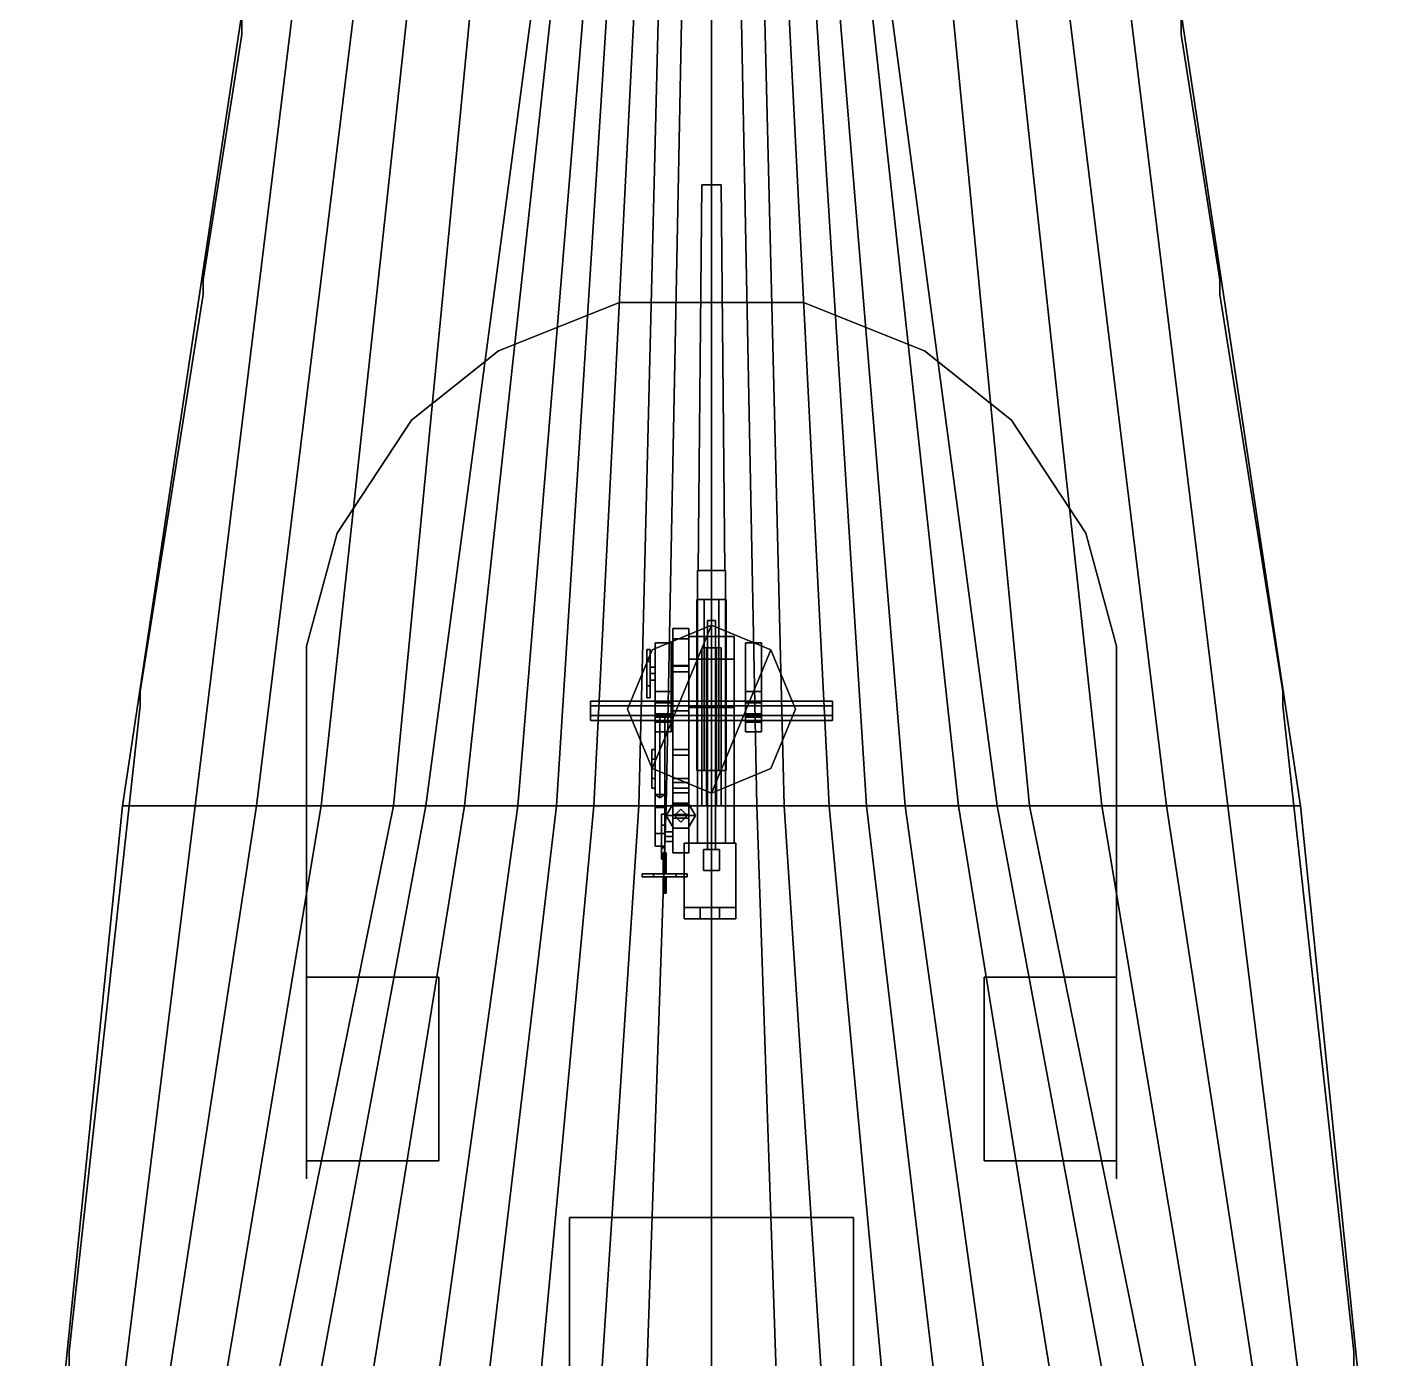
# Model space of a CAD drawing. Header units: millimetres. Extents: x -6 to 6, y -47 to 81.
# Drawn here: x -4.24 to 4.24, y 30.73 to 38.98 of the extents above; entities that cross this region are included whole.
import ezdxf

# ---------------------------------------------------------------- set-up
doc = ezdxf.new("R2010")
doc.units = ezdxf.units.MM
for name, color, linetype in [('gun', 1, 'Continuous'), ('rainings', 4, 'Continuous'), ('sleeve', 5, 'Continuous'), ('superstructure', 6, 'Continuous'), ('turret', 2, 'Continuous')]:
    doc.layers.add(name, color=color, linetype=linetype)

msp = doc.modelspace()

# ---------------------------------------------------------------- linework, layer by layer
for points in [[(-2.79, 39.87, 5.2), (-2.5, 39.87, 4.67), (-3.2, 34.16, 3.73), (-3.65, 34.16, 4.61)], [(-2.5, 39.87, 4.67), (-2.12, 39.87, 3.8), (-2.82, 34.16, 2.83), (-3.2, 34.16, 3.73)], [(-2.12, 39.87, 3.8), (-1.8, 39.87, 2.77), (-2.42, 34.16, 1.69), (-2.82, 34.16, 2.83)], [(-1.8, 39.87, 2.77), (-1.42, 39.87, 1.18), (-1.97, 34.16, 0.01), (-2.42, 34.16, 1.69)], [(-1.42, 39.87, 1.18), (-1.01, 39.87, -1.13), (-1.77, 34.16, -0.78), (-1.97, 34.16, 0.01)], [(-1.01, 39.87, -1.13), (-0.91, 39.87, -1.46), (-1.53, 34.16, -1.46), (-1.77, 34.16, -0.78)], [(-0.91, 39.87, -1.46), (-0.73, 39.87, -2.05), (-1.2, 34.16, -2.05), (-1.53, 34.16, -1.46)], [(-0.73, 39.87, -2.05), (-0.6, 39.87, -2.4), (-0.96, 34.16, -2.4), (-1.2, 34.16, -2.05)], [(-0.6, 39.87, -2.4), (-0.44, 39.87, -2.71), (-0.73, 34.16, -2.71), (-0.96, 34.16, -2.4)], [(-0.44, 39.87, -2.71), (-0.31, 39.87, -2.97), (-0.45, 34.16, -2.97), (-0.73, 34.16, -2.71)], [(-0.31, 39.87, -2.97), (-0.17, 39.87, -3.12), (-0.28, 34.16, -3.12), (-0.45, 34.16, -2.97)], [(0, 34.16, -3.2), (-0.28, 34.16, -3.12), (-0.17, 39.87, -3.12), (0, 39.87, -3.2)], [(0, 39.87, -3.2), (0.17, 39.87, -3.12), (0.28, 34.16, -3.12), (0, 34.16, -3.2)], [(0.45, 34.16, -2.97), (0.28, 34.16, -3.12), (0.17, 39.87, -3.12), (0.31, 39.87, -2.97)], [(0.73, 34.16, -2.71), (0.45, 34.16, -2.97), (0.31, 39.87, -2.97), (0.44, 39.87, -2.71)], [(0.96, 34.16, -2.4), (0.73, 34.16, -2.71), (0.44, 39.87, -2.71), (0.6, 39.87, -2.4)], [(1.2, 34.16, -2.05), (0.96, 34.16, -2.4), (0.6, 39.87, -2.4), (0.73, 39.87, -2.05)], [(1.53, 34.16, -1.46), (1.2, 34.16, -2.05), (0.73, 39.87, -2.05), (0.91, 39.87, -1.46)], [(1.77, 34.16, -0.78), (1.53, 34.16, -1.46), (0.91, 39.87, -1.46), (1.01, 39.87, -1.13)], [(1.97, 34.16, 0.01), (1.77, 34.16, -0.78), (1.01, 39.87, -1.13), (1.42, 39.87, 1.18)], [(2.42, 34.16, 1.69), (1.97, 34.16, 0.01), (1.42, 39.87, 1.18), (1.8, 39.87, 2.77)], [(2.82, 34.16, 2.83), (2.42, 34.16, 1.69), (1.8, 39.87, 2.77), (2.12, 39.87, 3.8)], [(3.2, 34.16, 3.73), (2.82, 34.16, 2.83), (2.12, 39.87, 3.8), (2.5, 39.87, 4.67)], [(3.65, 34.16, 4.61), (3.2, 34.16, 3.73), (2.5, 39.87, 4.67), (2.79, 39.87, 5.2)], [(-3.65, 34.16, 4.61), (-3.2, 34.16, 3.73), (-3.92, 28.35, 2.68), (-4.24, 28.35, 4.14)], [(-3.2, 34.16, 3.73), (-2.82, 34.16, 2.83), (-3.71, 28.35, 1.93), (-3.92, 28.35, 2.68)], [(-2.82, 34.16, 2.83), (-2.42, 34.16, 1.69), (-3.39, 28.35, 0.74), (-3.71, 28.35, 1.93)], [(-2.42, 34.16, 1.69), (-1.97, 34.16, 0.01), (-3.15, 28.35, 0.01), (-3.39, 28.35, 0.74)], [(-1.97, 34.16, 0.01), (-1.77, 34.16, -0.78), (-2.85, 28.35, -0.78), (-3.15, 28.35, 0.01)], [(-1.77, 34.16, -0.78), (-1.53, 34.16, -1.46), (-2.47, 28.35, -1.46), (-2.85, 28.35, -0.78)], [(-1.53, 34.16, -1.46), (-1.2, 34.16, -2.05), (-2.01, 28.35, -2.05), (-2.47, 28.35, -1.46)], [(-1.2, 34.16, -2.05), (-0.96, 34.16, -2.4), (-1.65, 28.35, -2.4), (-2.01, 28.35, -2.05)], [(-0.96, 34.16, -2.4), (-0.73, 34.16, -2.71), (-1.27, 28.35, -2.71), (-1.65, 28.35, -2.4)], [(-0.73, 34.16, -2.71), (-0.45, 34.16, -2.97), (-0.83, 28.35, -2.97), (-1.27, 28.35, -2.71)], [(-0.45, 34.16, -2.97), (-0.28, 34.16, -3.12), (-0.48, 28.35, -3.12), (-0.83, 28.35, -2.97)], [(0, 28.35, -3.2), (-0.48, 28.35, -3.12), (-0.28, 34.16, -3.12), (0, 34.16, -3.2)], [(0, 34.16, -3.2), (0.28, 34.16, -3.12), (0.48, 28.35, -3.12), (0, 28.35, -3.2)], [(0.83, 28.35, -2.97), (0.48, 28.35, -3.12), (0.28, 34.16, -3.12), (0.45, 34.16, -2.97)], [(1.27, 28.35, -2.71), (0.83, 28.35, -2.97), (0.45, 34.16, -2.97), (0.73, 34.16, -2.71)], [(1.65, 28.35, -2.4), (1.27, 28.35, -2.71), (0.73, 34.16, -2.71), (0.96, 34.16, -2.4)], [(2.01, 28.35, -2.05), (1.65, 28.35, -2.4), (0.96, 34.16, -2.4), (1.2, 34.16, -2.05)], [(2.47, 28.35, -1.46), (2.01, 28.35, -2.05), (1.2, 34.16, -2.05), (1.53, 34.16, -1.46)], [(2.85, 28.35, -0.78), (2.47, 28.35, -1.46), (1.53, 34.16, -1.46), (1.77, 34.16, -0.78)], [(3.15, 28.35, 0.01), (2.85, 28.35, -0.78), (1.77, 34.16, -0.78), (1.97, 34.16, 0.01)], [(3.39, 28.35, 0.74), (3.15, 28.35, 0.01), (1.97, 34.16, 0.01), (2.42, 34.16, 1.69)], [(3.71, 28.35, 1.93), (3.39, 28.35, 0.74), (2.42, 34.16, 1.69), (2.82, 34.16, 2.83)], [(3.92, 28.35, 2.68), (3.71, 28.35, 1.93), (2.82, 34.16, 2.83), (3.2, 34.16, 3.73)], [(4.24, 28.35, 4.14), (3.92, 28.35, 2.68), (3.2, 34.16, 3.73), (3.65, 34.16, 4.61)]]:
    msp.add_3dface(points)
at = {"layer": 'gun'}
for points in [[(-0.0606, 38.01, 6.565), (-0.0606, 38.01, 6.495), (-0.0823, 35.62, 6.4825), (-0.0823, 35.62, 6.5775)], [(0, 38.01, 6.6), (-0.0606, 38.01, 6.565), (-0.0823, 35.62, 6.5775), (0, 35.62, 6.625)], [(-0.0606, 38.01, 6.495), (0, 38.01, 6.46), (0, 35.62, 6.435), (-0.0823, 35.62, 6.4825)], [(0.0606, 38.01, 6.495), (0, 38.01, 6.46), (-0.0606, 38.01, 6.495), (0.0606, 38.01, 6.565)], [(0.0606, 38.01, 6.565), (-0.0606, 38.01, 6.495), (-0.0606, 38.01, 6.565), (0, 38.01, 6.6)], [(0.0606, 38.01, 6.565), (0, 38.01, 6.6), (0, 35.62, 6.625), (0.0823, 35.62, 6.5775)], [(0, 38.01, 6.46), (0.0606, 38.01, 6.495), (0.0823, 35.62, 6.4825), (0, 35.62, 6.435)], [(0.0606, 38.01, 6.495), (0.0606, 38.01, 6.565), (0.0823, 35.62, 6.5775), (0.0823, 35.62, 6.4825)], [(-0.0866, 35.62, 6.48), (0, 35.62, 6.43), (0, 33.93, 6.43), (-0.0866, 33.93, 6.48)], [(-0.0866, 35.62, 6.58), (-0.0866, 35.62, 6.48), (-0.0866, 33.93, 6.48), (-0.0866, 33.93, 6.58)], [(0, 35.62, 6.63), (-0.0866, 35.62, 6.58), (-0.0866, 33.93, 6.58), (0, 33.93, 6.63)], [(0.0866, 35.62, 6.58), (-0.0866, 35.62, 6.48), (-0.0866, 35.62, 6.58), (0, 35.62, 6.63)], [(0.0866, 35.62, 6.48), (0, 35.62, 6.43), (-0.0866, 35.62, 6.48), (0.0866, 35.62, 6.58)], [(0.0866, 35.62, 6.58), (0, 35.62, 6.63), (0, 33.93, 6.63), (0.0866, 33.93, 6.58)], [(0, 35.62, 6.43), (0.0866, 35.62, 6.48), (0.0866, 33.93, 6.48), (0, 33.93, 6.43)], [(0.0866, 35.62, 6.48), (0.0866, 35.62, 6.58), (0.0866, 33.93, 6.58), (0.0866, 33.93, 6.48)], [(-0.025, 35.31, 6.3), (0, 35.31, 6.275), (0, 33.89, 6.275), (-0.025, 33.89, 6.3)], [(0, 35.31, 6.325), (-0.025, 35.31, 6.3), (-0.025, 33.89, 6.3), (0, 33.89, 6.325)], [(0, 35.31, 6.275), (0.025, 35.31, 6.3), (0.025, 33.89, 6.3), (0, 33.89, 6.275)], [(0.025, 35.31, 6.3), (0, 35.31, 6.325), (0, 33.89, 6.325), (0.025, 33.89, 6.3)], [(-0.17, 33.53, 6.69), (0.15, 33.53, 6.69), (0.15, 33.93, 6.69), (-0.17, 33.93, 6.69)], [(0.15, 33.93, 6.37), (0.15, 33.46, 6.37), (-0.17, 33.46, 6.37), (-0.17, 33.93, 6.37)], [(-0.17, 33.93, 6.37), (-0.17, 33.53, 6.37), (-0.17, 33.53, 6.69), (-0.17, 33.93, 6.69)], [(-0.17, 33.93, 6.69), (0.15, 33.93, 6.69), (0.15, 33.93, 6.37), (-0.17, 33.93, 6.37)], [(0.15, 33.93, 6.69), (0.15, 33.53, 6.69), (0.15, 33.53, 6.37), (0.15, 33.93, 6.37)], [(0.05, 33.89, 6.37), (0.05, 33.89, 6.24), (-0.05, 33.89, 6.24), (-0.05, 33.89, 6.37)], [(0.05, 33.89, 6.24), (0.05, 33.76, 6.24), (-0.05, 33.76, 6.24), (-0.05, 33.89, 6.24)], [(-0.05, 33.89, 6.24), (-0.05, 33.76, 6.24), (-0.05, 33.76, 6.37), (-0.05, 33.89, 6.37)], [(0.05, 33.76, 6.37), (0.05, 33.76, 6.24), (0.05, 33.89, 6.24), (0.05, 33.89, 6.37)], [(-0.05, 33.76, 6.37), (-0.05, 33.76, 6.24), (0.05, 33.76, 6.24), (0.05, 33.76, 6.37)], [(-0.17, 33.46, 6.66), (-0.07, 33.46, 6.66), (-0.07, 33.53, 6.69), (-0.17, 33.53, 6.69)], [(-0.17, 33.53, 6.37), (-0.17, 33.46, 6.37), (-0.17, 33.46, 6.66), (-0.17, 33.53, 6.69)], [(-0.07, 33.46, 6.41), (0.05, 33.46, 6.41), (0.05, 33.53, 6.41), (-0.07, 33.53, 6.41)], [(-0.07, 33.53, 6.41), (0.05, 33.53, 6.41), (0.05, 33.53, 6.69), (-0.07, 33.53, 6.69)], [(-0.07, 33.53, 6.69), (-0.07, 33.46, 6.66), (-0.07, 33.46, 6.41), (-0.07, 33.53, 6.41)], [(0.05, 33.46, 6.66), (0.15, 33.46, 6.66), (0.15, 33.53, 6.69), (0.05, 33.53, 6.69)], [(0.05, 33.53, 6.41), (0.05, 33.46, 6.41), (0.05, 33.46, 6.66), (0.05, 33.53, 6.69)], [(0.15, 33.53, 6.69), (0.15, 33.46, 6.66), (0.15, 33.46, 6.37), (0.15, 33.53, 6.37)], [(-0.17, 33.46, 6.37), (-0.07, 33.46, 6.37), (-0.07, 33.46, 6.66), (-0.17, 33.46, 6.66)], [(-0.07, 33.46, 6.37), (0.05, 33.46, 6.37), (0.05, 33.46, 6.41), (-0.07, 33.46, 6.41)], [(0.05, 33.46, 6.37), (0.15, 33.46, 6.37), (0.15, 33.46, 6.66), (0.05, 33.46, 6.66)]]:
    msp.add_3dface(points, dxfattribs=at)
at = {"layer": 'rainings'}
for points in [[(-2.91, 39.03, 6.26), (-2.91, 38.94, 6.26), (-2.91, 38.94, 5.1), (-2.91, 39.03, 5.11)], [(-2.91, 38.94, 6.26), (-2.91, 39.03, 6.26), (-2.91, 39.03, 5.11), (-2.91, 38.94, 5.1)], [(2.91, 38.94, 6.26), (2.91, 39.03, 6.26), (2.91, 39.03, 5.11), (2.91, 38.94, 5.1)], [(2.91, 39.03, 6.26), (2.91, 38.94, 6.26), (2.91, 38.94, 5.1), (2.91, 39.03, 5.11)], [(-3.15, 37.42, 5.63), (-3.15, 37.42, 5.57), (-2.91, 38.94, 5.75), (-2.91, 38.94, 5.81)], [(-3.15, 37.42, 5.57), (-3.15, 37.42, 5.63), (-2.91, 38.94, 5.81), (-2.91, 38.94, 5.75)], [(-3.15, 37.42, 6.05), (-3.15, 37.42, 5.99), (-2.91, 38.94, 6.17), (-2.91, 38.94, 6.23)], [(-3.15, 37.42, 5.99), (-3.15, 37.42, 6.05), (-2.91, 38.94, 6.23), (-2.91, 38.94, 6.17)], [(3.15, 37.42, 5.99), (3.15, 37.42, 6.05), (2.91, 38.94, 6.23), (2.91, 38.94, 6.17)], [(3.15, 37.42, 6.05), (3.15, 37.42, 5.99), (2.91, 38.94, 6.17), (2.91, 38.94, 6.23)], [(3.15, 37.42, 5.57), (3.15, 37.42, 5.63), (2.91, 38.94, 5.81), (2.91, 38.94, 5.75)], [(3.15, 37.42, 5.63), (3.15, 37.42, 5.57), (2.91, 38.94, 5.75), (2.91, 38.94, 5.81)], [(-3.15, 37.42, 6.09), (-3.15, 37.33, 6.09), (-3.15, 37.33, 4.93), (-3.15, 37.42, 4.94)], [(-3.15, 37.33, 6.09), (-3.15, 37.42, 6.09), (-3.15, 37.42, 4.94), (-3.15, 37.33, 4.93)], [(3.15, 37.33, 6.09), (3.15, 37.42, 6.09), (3.15, 37.42, 4.94), (3.15, 37.33, 4.93)], [(3.15, 37.42, 6.09), (3.15, 37.33, 6.09), (3.15, 37.33, 4.93), (3.15, 37.42, 4.94)], [(-3.54, 34.87, 5.28), (-3.54, 34.87, 5.34), (-3.15, 37.33, 5.63), (-3.15, 37.33, 5.57)], [(-3.54, 34.87, 5.34), (-3.54, 34.87, 5.28), (-3.15, 37.33, 5.57), (-3.15, 37.33, 5.63)], [(-3.54, 34.87, 5.7), (-3.54, 34.87, 5.76), (-3.15, 37.33, 6.05), (-3.15, 37.33, 5.99)], [(-3.54, 34.87, 5.76), (-3.54, 34.87, 5.7), (-3.15, 37.33, 5.99), (-3.15, 37.33, 6.05)], [(3.54, 34.87, 5.76), (3.54, 34.87, 5.7), (3.15, 37.33, 5.99), (3.15, 37.33, 6.05)], [(3.54, 34.87, 5.7), (3.54, 34.87, 5.76), (3.15, 37.33, 6.05), (3.15, 37.33, 5.99)], [(3.54, 34.87, 5.34), (3.54, 34.87, 5.28), (3.15, 37.33, 5.57), (3.15, 37.33, 5.63)], [(3.54, 34.87, 5.28), (3.54, 34.87, 5.34), (3.15, 37.33, 5.63), (3.15, 37.33, 5.57)], [(-3.54, 34.87, 5.8), (-3.54, 34.78, 5.8), (-3.54, 34.78, 4.67), (-3.54, 34.87, 4.68)], [(-3.54, 34.78, 5.8), (-3.54, 34.87, 5.8), (-3.54, 34.87, 4.68), (-3.54, 34.78, 4.67)], [(3.54, 34.78, 5.8), (3.54, 34.87, 5.8), (3.54, 34.87, 4.68), (3.54, 34.78, 4.67)], [(3.54, 34.87, 5.8), (3.54, 34.78, 5.8), (3.54, 34.78, 4.67), (3.54, 34.87, 4.68)], [(-3.98, 30.78, 5.05), (-3.98, 30.78, 4.99), (-3.54, 34.78, 5.28), (-3.54, 34.78, 5.34)], [(-3.98, 30.78, 4.99), (-3.98, 30.78, 5.05), (-3.54, 34.78, 5.34), (-3.54, 34.78, 5.28)], [(-3.98, 30.78, 5.47), (-3.98, 30.78, 5.41), (-3.54, 34.78, 5.7), (-3.54, 34.78, 5.76)], [(-3.98, 30.78, 5.41), (-3.98, 30.78, 5.47), (-3.54, 34.78, 5.76), (-3.54, 34.78, 5.7)], [(3.98, 30.78, 5.41), (3.98, 30.78, 5.47), (3.54, 34.78, 5.76), (3.54, 34.78, 5.7)], [(3.98, 30.78, 5.47), (3.98, 30.78, 5.41), (3.54, 34.78, 5.7), (3.54, 34.78, 5.76)], [(3.98, 30.78, 4.99), (3.98, 30.78, 5.05), (3.54, 34.78, 5.34), (3.54, 34.78, 5.28)], [(3.98, 30.78, 5.05), (3.98, 30.78, 4.99), (3.54, 34.78, 5.28), (3.54, 34.78, 5.34)], [(-3.98, 30.69, 5.47), (-3.98, 30.78, 5.47), (-3.98, 30.78, 4.33), (-3.98, 30.69, 4.32)], [(-3.98, 30.78, 5.47), (-3.98, 30.69, 5.47), (-3.98, 30.69, 4.32), (-3.98, 30.78, 4.33)], [(3.98, 30.78, 5.47), (3.98, 30.69, 5.47), (3.98, 30.69, 4.32), (3.98, 30.78, 4.33)], [(3.98, 30.69, 5.47), (3.98, 30.78, 5.47), (3.98, 30.78, 4.33), (3.98, 30.69, 4.32)]]:
    msp.add_3dface(points, dxfattribs=at)
at = {"layer": 'sleeve'}
for points in [[(-0.09, 35.44, 6.3), (-0.045, 35.44, 6.2221), (-0.045, 34.38, 6.2221), (-0.09, 34.38, 6.3)], [(-0.045, 35.44, 6.3779), (-0.09, 35.44, 6.3), (-0.09, 34.38, 6.3), (-0.045, 34.38, 6.3779)], [(0.045, 35.44, 6.2221), (-0.045, 35.44, 6.2221), (-0.09, 35.44, 6.3), (0.09, 35.44, 6.3)], [(0.09, 35.44, 6.3), (-0.09, 35.44, 6.3), (-0.045, 35.44, 6.3779), (0.045, 35.44, 6.3779)], [(-0.045, 35.44, 6.2221), (0.045, 35.44, 6.2221), (0.045, 34.38, 6.2221), (-0.045, 34.38, 6.2221)], [(0.045, 35.44, 6.3779), (-0.045, 35.44, 6.3779), (-0.045, 34.38, 6.3779), (0.045, 34.38, 6.3779)], [(0.045, 35.44, 6.2221), (0.09, 35.44, 6.3), (0.09, 34.38, 6.3), (0.045, 34.38, 6.2221)], [(0.09, 35.44, 6.3), (0.045, 35.44, 6.3779), (0.045, 34.38, 6.3779), (0.09, 34.38, 6.3)], [(-0.14, 35.21, 6.83), (-0.14, 35.07, 7.06), (0.14, 35.07, 7.06), (0.14, 35.21, 6.83)], [(-0.14, 35.21, 6.67), (-0.14, 35.07, 6.67), (-0.14, 35.07, 7.06), (-0.14, 35.21, 6.83)], [(0.14, 35.21, 6.34), (0.14, 33.93, 6.34), (-0.14, 33.93, 6.34), (-0.14, 35.21, 6.34)], [(-0.14, 35.21, 6.34), (-0.14, 33.93, 6.34), (-0.14, 33.93, 6.67), (-0.14, 35.21, 6.67)], [(0.14, 35.21, 6.83), (0.14, 35.21, 6.67), (-0.14, 35.21, 6.67), (-0.14, 35.21, 6.83)], [(0.14, 35.21, 6.67), (0.14, 35.21, 6.34), (-0.14, 35.21, 6.34), (-0.14, 35.21, 6.67)], [(0.14, 35.07, 7.06), (0.14, 35.07, 6.67), (0.14, 35.21, 6.67), (0.14, 35.21, 6.83)], [(0.14, 33.93, 6.67), (0.14, 33.93, 6.34), (0.14, 35.21, 6.34), (0.14, 35.21, 6.67)], [(-0.06, 35.14, 7.05), (-0.03, 35.14, 6.998), (-0.03, 34.16, 6.998), (-0.06, 34.16, 7.05)], [(-0.03, 35.14, 7.102), (-0.06, 35.14, 7.05), (-0.06, 34.16, 7.05), (-0.03, 34.16, 7.102)], [(0.03, 35.14, 6.998), (-0.03, 35.14, 6.998), (-0.06, 35.14, 7.05), (0.06, 35.14, 7.05)], [(0.06, 35.14, 7.05), (-0.06, 35.14, 7.05), (-0.03, 35.14, 7.102), (0.03, 35.14, 7.102)], [(0.03, 35.14, 7.102), (-0.03, 35.14, 7.102), (-0.03, 34.16, 7.102), (0.03, 34.16, 7.102)], [(-0.03, 35.14, 6.998), (0.03, 35.14, 6.998), (0.03, 34.16, 6.998), (-0.03, 34.16, 6.998)], [(0.03, 35.14, 6.998), (0.06, 35.14, 7.05), (0.06, 34.16, 7.05), (0.03, 34.16, 6.998)], [(0.06, 35.14, 7.05), (0.03, 35.14, 7.102), (0.03, 34.16, 7.102), (0.06, 34.16, 7.05)], [(-0.14, 35.03, 6.32), (-0.14, 34.81, 6.32), (-0.24, 34.81, 6.32), (-0.24, 35.03, 6.32)], [(-0.24, 35.03, 6.32), (-0.24, 34.81, 6.32), (-0.24, 34.81, 6.78), (-0.24, 35.03, 6.84)], [(-0.14, 35.03, 6.84), (-0.14, 35.03, 6.32), (-0.24, 35.03, 6.32), (-0.24, 35.03, 6.84)], [(-0.24, 35.03, 6.84), (-0.24, 34.33, 6.93), (-0.14, 34.33, 6.93), (-0.14, 35.03, 6.84)], [(-0.24, 34.81, 6.78), (-0.24, 34.33, 6.86), (-0.24, 34.33, 6.93), (-0.24, 35.03, 6.84)], [(-0.14, 35.07, 6.67), (-0.14, 34.77, 6.67), (-0.14, 34.77, 7.06), (-0.14, 35.07, 7.06)], [(-0.14, 35.07, 7.06), (-0.14, 34.77, 7.06), (0.14, 34.77, 7.06), (0.14, 35.07, 7.06)], [(-0.14, 34.81, 6.78), (-0.14, 34.81, 6.32), (-0.14, 35.03, 6.32), (-0.14, 35.03, 6.84)], [(-0.14, 34.33, 6.93), (-0.14, 34.33, 6.86), (-0.14, 34.81, 6.78), (-0.14, 35.03, 6.84)], [(0.14, 34.77, 7.06), (0.14, 34.77, 6.67), (0.14, 35.07, 6.67), (0.14, 35.07, 7.06)], [(-0.75, 34.69, 6.54), (-0.75, 34.81, 6.54), (-0.75, 34.78, 6.488), (-0.75, 34.72, 6.488)], [(-0.75, 34.72, 6.592), (-0.75, 34.78, 6.592), (-0.75, 34.81, 6.54), (-0.75, 34.69, 6.54)], [(0.75, 34.81, 6.54), (0.75, 34.78, 6.488), (-0.75, 34.78, 6.488), (-0.75, 34.81, 6.54)], [(0.75, 34.78, 6.592), (0.75, 34.81, 6.54), (-0.75, 34.81, 6.54), (-0.75, 34.78, 6.592)], [(0.75, 34.78, 6.488), (0.75, 34.72, 6.488), (-0.75, 34.72, 6.488), (-0.75, 34.78, 6.488)], [(0.75, 34.72, 6.592), (0.75, 34.78, 6.592), (-0.75, 34.78, 6.592), (-0.75, 34.72, 6.592)], [(-0.24, 34.81, 6.78), (-0.24, 34.81, 6.32), (-0.14, 34.81, 6.32), (-0.14, 34.81, 6.78)], [(-0.14, 34.81, 6.78), (-0.14, 34.33, 6.86), (-0.24, 34.33, 6.86), (-0.24, 34.81, 6.78)], [(-0.14, 34.77, 7.06), (-0.14, 34.77, 6.67), (0.14, 34.77, 6.67), (0.14, 34.77, 7.06)], [(-0.14, 34.77, 6.67), (-0.14, 33.93, 6.67), (0.14, 33.93, 6.67), (0.14, 34.77, 6.67)], [(0.75, 34.72, 6.488), (0.75, 34.78, 6.488), (0.75, 34.81, 6.54), (0.75, 34.69, 6.54)], [(0.75, 34.69, 6.54), (0.75, 34.81, 6.54), (0.75, 34.78, 6.592), (0.75, 34.72, 6.592)], [(0.75, 34.72, 6.488), (0.75, 34.69, 6.54), (-0.75, 34.69, 6.54), (-0.75, 34.72, 6.488)], [(0.75, 34.69, 6.54), (0.75, 34.72, 6.592), (-0.75, 34.72, 6.592), (-0.75, 34.69, 6.54)], [(-0.09, 34.38, 6.3), (0.09, 34.38, 6.3), (0.045, 34.38, 6.3779), (-0.045, 34.38, 6.3779)], [(-0.045, 34.38, 6.2221), (0.045, 34.38, 6.2221), (0.09, 34.38, 6.3), (-0.09, 34.38, 6.3)], [(-0.24, 34.33, 6.93), (-0.24, 34.16, 6.99), (-0.14, 34.16, 6.99), (-0.14, 34.33, 6.93)], [(-0.24, 34.33, 6.86), (-0.24, 34.16, 6.88), (-0.24, 34.16, 6.99), (-0.24, 34.33, 6.93)], [(-0.14, 34.33, 6.86), (-0.14, 34.16, 6.88), (-0.24, 34.16, 6.88), (-0.24, 34.33, 6.86)], [(-0.24, 34.27, 6.78), (-0.24, 33.87, 6.78), (-0.14, 33.87, 6.78), (-0.14, 34.27, 6.78)], [(-0.14, 34.27, 6.78), (-0.14, 34.27, 6.57), (-0.24, 34.27, 6.57), (-0.24, 34.27, 6.78)], [(-0.24, 34.27, 6.57), (-0.24, 33.87, 6.57), (-0.24, 33.87, 6.78), (-0.24, 34.27, 6.78)], [(-0.14, 34.27, 6.57), (-0.14, 33.87, 6.57), (-0.24, 33.87, 6.57), (-0.24, 34.27, 6.57)], [(-0.14, 34.16, 6.99), (-0.14, 34.16, 6.88), (-0.14, 34.33, 6.86), (-0.14, 34.33, 6.93)], [(-0.14, 33.87, 6.78), (-0.14, 33.87, 6.57), (-0.14, 34.27, 6.57), (-0.14, 34.27, 6.78)], [(-0.235, 34.1779, 6.87), (-0.28, 34.1, 6.87), (-0.28, 34.1, 7.03), (-0.235, 34.1779, 7.03)], [(-0.235, 34.1779, 6.87), (-0.145, 34.1779, 6.87), (-0.1, 34.1, 6.87), (-0.28, 34.1, 6.87)], [(-0.28, 34.1, 7.03), (-0.1, 34.1, 7.03), (-0.145, 34.1779, 7.03), (-0.235, 34.1779, 7.03)], [(-0.145, 34.1779, 6.87), (-0.235, 34.1779, 6.87), (-0.235, 34.1779, 7.03), (-0.145, 34.1779, 7.03)], [(-0.1, 34.1, 6.87), (-0.145, 34.1779, 6.87), (-0.145, 34.1779, 7.03), (-0.1, 34.1, 7.03)], [(-0.31, 33.83, 6.67), (-0.31, 34.11, 6.67), (-0.31, 34.04, 6.5488), (-0.31, 33.9, 6.5488)], [(-0.31, 33.9, 6.7912), (-0.31, 34.04, 6.7912), (-0.31, 34.11, 6.67), (-0.31, 33.83, 6.67)], [(-0.29, 34.11, 6.67), (-0.29, 34.04, 6.5488), (-0.31, 34.04, 6.5488), (-0.31, 34.11, 6.67)], [(-0.29, 34.04, 6.7912), (-0.29, 34.11, 6.67), (-0.31, 34.11, 6.67), (-0.31, 34.04, 6.7912)], [(-0.29, 33.9, 6.5488), (-0.29, 34.04, 6.5488), (-0.29, 34.11, 6.67), (-0.29, 33.83, 6.67)], [(-0.29, 33.83, 6.67), (-0.29, 34.11, 6.67), (-0.29, 34.04, 6.7912), (-0.29, 33.9, 6.7912)], [(-0.28, 34.1, 6.87), (-0.235, 34.0221, 6.87), (-0.235, 34.0221, 7.03), (-0.28, 34.1, 7.03)], [(-0.28, 34.1, 6.87), (-0.1, 34.1, 6.87), (-0.145, 34.0221, 6.87), (-0.235, 34.0221, 6.87)], [(-0.235, 34.0221, 7.03), (-0.145, 34.0221, 7.03), (-0.1, 34.1, 7.03), (-0.28, 34.1, 7.03)], [(-0.19, 34.14, 6.78), (-0.23, 34.1, 6.78), (-0.23, 34.1, 6.87), (-0.19, 34.14, 6.87)], [(-0.23, 34.1, 6.78), (-0.19, 34.06, 6.78), (-0.19, 34.06, 6.87), (-0.23, 34.1, 6.87)], [(-0.15, 34.1, 6.78), (-0.19, 34.14, 6.78), (-0.19, 34.14, 6.87), (-0.15, 34.1, 6.87)], [(-0.19, 34.06, 6.78), (-0.15, 34.1, 6.78), (-0.15, 34.1, 6.87), (-0.19, 34.06, 6.87)], [(-0.145, 34.0221, 6.87), (-0.1, 34.1, 6.87), (-0.1, 34.1, 7.03), (-0.145, 34.0221, 7.03)], [(0.06, 34.16, 7.05), (-0.06, 34.16, 7.05), (-0.03, 34.16, 6.998), (0.03, 34.16, 6.998)], [(0.03, 34.16, 7.102), (-0.03, 34.16, 7.102), (-0.06, 34.16, 7.05), (0.06, 34.16, 7.05)], [(-0.29, 34.04, 6.5488), (-0.29, 33.9, 6.5488), (-0.31, 33.9, 6.5488), (-0.31, 34.04, 6.5488)], [(-0.29, 33.9, 6.7912), (-0.29, 34.04, 6.7912), (-0.31, 34.04, 6.7912), (-0.31, 33.9, 6.7912)], [(-0.235, 34.0221, 6.87), (-0.145, 34.0221, 6.87), (-0.145, 34.0221, 7.03), (-0.235, 34.0221, 7.03)], [(-0.24, 34, 6.67), (-0.24, 33.97, 6.64), (-0.29, 33.97, 6.64), (-0.29, 34, 6.67)], [(-0.24, 33.97, 6.7), (-0.24, 34, 6.67), (-0.29, 34, 6.67), (-0.29, 33.97, 6.7)], [(-0.24, 33.97, 6.64), (-0.24, 33.94, 6.67), (-0.29, 33.94, 6.67), (-0.29, 33.97, 6.64)], [(-0.24, 33.94, 6.67), (-0.24, 33.97, 6.7), (-0.29, 33.97, 6.7), (-0.29, 33.94, 6.67)], [(-0.14, 33.93, 6.67), (-0.14, 33.93, 6.34), (0.14, 33.93, 6.34), (0.14, 33.93, 6.67)], [(-0.29, 33.9, 6.5488), (-0.29, 33.83, 6.67), (-0.31, 33.83, 6.67), (-0.31, 33.9, 6.5488)], [(-0.29, 33.83, 6.67), (-0.29, 33.9, 6.7912), (-0.31, 33.9, 6.7912), (-0.31, 33.83, 6.67)], [(-0.3, 33.87, 6.73), (-0.29, 33.87, 6.72), (-0.29, 33.74, 6.72), (-0.3, 33.74, 6.73)], [(-0.29, 33.87, 6.74), (-0.3, 33.87, 6.73), (-0.3, 33.74, 6.73), (-0.29, 33.74, 6.74)], [(-0.29, 33.87, 6.72), (-0.28, 33.87, 6.73), (-0.28, 33.74, 6.73), (-0.29, 33.74, 6.72)], [(-0.28, 33.87, 6.73), (-0.29, 33.87, 6.74), (-0.29, 33.74, 6.74), (-0.28, 33.74, 6.73)], [(-0.24, 33.87, 6.78), (-0.24, 33.87, 6.57), (-0.14, 33.87, 6.57), (-0.14, 33.87, 6.78)], [(-0.22, 33.74, 6.6088), (-0.36, 33.74, 6.6088), (-0.43, 33.74, 6.73), (-0.15, 33.74, 6.73)], [(-0.15, 33.74, 6.73), (-0.43, 33.74, 6.73), (-0.36, 33.74, 6.8512), (-0.22, 33.74, 6.8512)], [(-0.43, 33.74, 6.73), (-0.36, 33.74, 6.6088), (-0.36, 33.72, 6.6088), (-0.43, 33.72, 6.73)], [(-0.36, 33.74, 6.8512), (-0.43, 33.74, 6.73), (-0.43, 33.72, 6.73), (-0.36, 33.72, 6.8512)], [(-0.15, 33.72, 6.73), (-0.43, 33.72, 6.73), (-0.36, 33.72, 6.6088), (-0.22, 33.72, 6.6088)], [(-0.22, 33.72, 6.8512), (-0.36, 33.72, 6.8512), (-0.43, 33.72, 6.73), (-0.15, 33.72, 6.73)], [(-0.36, 33.74, 6.6088), (-0.22, 33.74, 6.6088), (-0.22, 33.72, 6.6088), (-0.36, 33.72, 6.6088)], [(-0.22, 33.74, 6.8512), (-0.36, 33.74, 6.8512), (-0.36, 33.72, 6.8512), (-0.22, 33.72, 6.8512)], [(-0.3, 33.72, 6.83), (-0.29, 33.72, 6.82), (-0.29, 33.62, 6.82), (-0.3, 33.62, 6.83)], [(-0.29, 33.72, 6.84), (-0.3, 33.72, 6.83), (-0.3, 33.62, 6.83), (-0.29, 33.62, 6.84)], [(-0.29, 33.72, 6.82), (-0.28, 33.72, 6.83), (-0.28, 33.62, 6.83), (-0.29, 33.62, 6.82)], [(-0.28, 33.72, 6.83), (-0.29, 33.72, 6.84), (-0.29, 33.62, 6.84), (-0.28, 33.62, 6.83)], [(-0.22, 33.74, 6.6088), (-0.15, 33.74, 6.73), (-0.15, 33.72, 6.73), (-0.22, 33.72, 6.6088)], [(-0.15, 33.74, 6.73), (-0.22, 33.74, 6.8512), (-0.22, 33.72, 6.8512), (-0.15, 33.72, 6.73)], [(-0.29, 33.62, 6.84), (-0.3, 33.62, 6.83), (-0.29, 33.62, 6.82), (-0.28, 33.62, 6.83)]]:
    msp.add_3dface(points, dxfattribs=at)
at = {"layer": 'superstructure'}
for points in [[(-3.65, 34.16, 4.61), (3.65, 34.16, 4.61), (2.79, 39.87, 5.2), (-2.79, 39.87, 5.2)], [(-1.32, 36.98, 4.9), (-0.57, 37.28, 4.93), (-0.57, 37.28, 6.31), (-1.32, 36.98, 6.21)], [(-1.32, 36.98, 6.21), (-0.57, 37.28, 6.31), (-0.57, 37.28, 4.93), (-1.32, 36.98, 4.9)], [(-0.57, 37.28, 6.31), (0.57, 37.28, 6.31), (0.57, 37.28, 4.93), (-0.57, 37.28, 4.93)], [(-0.57, 37.28, 4.93), (0.57, 37.28, 4.93), (0.57, 37.28, 6.31), (-0.57, 37.28, 6.31)], [(1.32, 36.98, 6.21), (0.57, 37.28, 6.31), (0.57, 37.28, 4.93), (1.32, 36.98, 4.9)], [(1.32, 36.98, 4.9), (0.57, 37.28, 4.93), (0.57, 37.28, 6.31), (1.32, 36.98, 6.21)], [(-1.86, 36.55, 6.07), (-1.32, 36.98, 6.21), (-1.32, 36.98, 4.9), (-1.86, 36.55, 4.85)], [(-1.86, 36.55, 4.85), (-1.32, 36.98, 4.9), (-1.32, 36.98, 6.21), (-1.86, 36.55, 6.07)], [(1.86, 36.55, 6.07), (1.32, 36.98, 6.21), (1.32, 36.98, 4.9), (1.86, 36.55, 4.85)], [(1.86, 36.55, 4.85), (1.32, 36.98, 4.9), (1.32, 36.98, 6.21), (1.86, 36.55, 6.07)], [(-2.32, 35.85, 4.78), (-1.86, 36.55, 4.85), (-1.86, 36.55, 6.07), (-2.32, 35.85, 5.88)], [(-2.32, 35.85, 5.88), (-1.86, 36.55, 6.07), (-1.86, 36.55, 4.85), (-2.32, 35.85, 4.78)], [(2.32, 35.85, 4.78), (1.86, 36.55, 4.85), (1.86, 36.55, 6.07), (2.32, 35.85, 5.88)], [(2.32, 35.85, 5.88), (1.86, 36.55, 6.07), (1.86, 36.55, 4.85), (2.32, 35.85, 4.78)], [(-2.51, 35.15, 5.84), (-2.32, 35.85, 5.88), (-2.32, 35.85, 4.78), (-2.51, 35.15, 4.66)], [(-2.51, 35.15, 4.66), (-2.32, 35.85, 4.78), (-2.32, 35.85, 5.88), (-2.51, 35.15, 5.84)], [(2.51, 35.15, 5.84), (2.32, 35.85, 5.88), (2.32, 35.85, 4.78), (2.51, 35.15, 4.66)], [(2.51, 35.15, 4.66), (2.32, 35.85, 4.78), (2.32, 35.85, 5.88), (2.51, 35.15, 5.84)], [(-2.51, 31.85, 4.42), (-2.51, 35.15, 4.66), (-2.51, 35.15, 5.84), (-2.51, 31.85, 5.55)], [(-2.51, 31.85, 5.55), (-2.51, 35.15, 5.84), (-2.51, 35.15, 4.66), (-2.51, 31.85, 4.42)], [(2.51, 31.85, 4.42), (2.51, 35.15, 4.66), (2.51, 35.15, 5.84), (2.51, 31.85, 5.55)], [(2.51, 31.85, 5.55), (2.51, 35.15, 5.84), (2.51, 35.15, 4.66), (2.51, 31.85, 4.42)], [(-4.24, 28.35, 4.14), (4.24, 28.35, 4.14), (3.65, 34.16, 4.61), (-3.65, 34.16, 4.61)], [(-1.69, 31.96, 6.04), (-1.69, 33.1, 6.04), (-2.51, 33.1, 6.04), (-2.51, 31.96, 6.04)], [(-2.51, 33.1, 6.04), (-2.51, 33.1, 5.6598), (-2.51, 31.96, 5.5597), (-2.51, 31.96, 6.04)], [(-1.69, 33.1, 6.04), (-1.69, 33.1, 4.52), (-2.51, 33.1, 4.52), (-2.51, 33.1, 6.04)], [(-1.69, 31.96, 4.43), (-1.69, 33.1, 4.52), (-1.69, 33.1, 6.04), (-1.69, 31.96, 6.04)], [(2.51, 33.1, 6.04), (2.51, 33.1, 4.52), (1.69, 33.1, 4.52), (1.69, 33.1, 6.04)], [(2.51, 31.96, 6.04), (2.51, 33.1, 6.04), (1.69, 33.1, 6.04), (1.69, 31.96, 6.04)], [(1.69, 33.1, 6.04), (1.69, 33.1, 4.52), (1.69, 31.96, 4.43), (1.69, 31.96, 6.04)], [(2.51, 31.96, 5.5597), (2.51, 33.1, 5.6598), (2.51, 33.1, 6.04), (2.51, 31.96, 6.04)], [(-2.51, 31.96, 6.04), (-2.51, 31.96, 4.43), (-1.69, 31.96, 4.43), (-1.69, 31.96, 6.04)], [(1.69, 31.96, 6.04), (1.69, 31.96, 4.43), (2.51, 31.96, 4.43), (2.51, 31.96, 6.04)], [(0.88, 29.61, 5.14), (0.88, 31.61, 5.14), (-0.88, 31.61, 5.14), (-0.88, 29.61, 5.14)], [(-0.88, 31.61, 5.14), (-0.88, 31.61, 4.4), (-0.88, 29.61, 4.24), (-0.88, 29.61, 5.14)], [(0.88, 31.61, 5.14), (0.88, 31.61, 4.4), (-0.88, 31.61, 4.4), (-0.88, 31.61, 5.14)], [(0.88, 29.61, 4.24), (0.88, 31.61, 4.4), (0.88, 31.61, 5.14), (0.88, 29.61, 5.14)]]:
    msp.add_3dface(points, dxfattribs=at)
at = {"layer": 'turret'}
for points in [[(-0.3677, 35.1277, 4.96), (-0.52, 34.76, 4.96), (-0.3677, 34.3923, 4.96), (0, 35.28, 4.96)], [(0, 35.28, 4.96), (-0.3677, 34.3923, 4.96), (0, 34.24, 4.96), (0.3677, 35.1277, 4.96)], [(0, 35.28, 4.72), (-0.3677, 35.1277, 4.72), (-0.3677, 35.1277, 4.96), (0, 35.28, 4.96)], [(0.3677, 35.1277, 4.72), (0, 35.28, 4.72), (0, 35.28, 4.96), (0.3677, 35.1277, 4.96)], [(-0.24, 35.2591, 6.0309), (-0.24, 35.0255, 5.8748), (-0.24, 34.9911, 5.958), (-0.24, 35.1955, 6.0945)], [(-0.14, 35.2591, 6.0309), (-0.14, 35.0255, 5.8748), (-0.24, 35.0255, 5.8748), (-0.24, 35.2591, 6.0309)], [(-0.24, 35.1955, 6.0945), (-0.14, 35.1955, 6.0945), (-0.14, 35.2591, 6.0309), (-0.24, 35.2591, 6.0309)], [(-0.24, 34.9911, 5.958), (-0.14, 34.9911, 5.958), (-0.14, 35.1955, 6.0945), (-0.24, 35.1955, 6.0945)], [(-0.14, 35.1955, 6.0945), (-0.14, 34.9911, 5.958), (-0.14, 35.0255, 5.8748), (-0.14, 35.2591, 6.0309)], [(-0.3677, 35.1277, 4.72), (-0.52, 34.76, 4.72), (-0.52, 34.76, 4.96), (-0.3677, 35.1277, 4.96)], [(-0.4, 34.905, 6.2399), (-0.4, 35.055, 6.2399), (-0.4, 35.13, 6.11), (-0.4, 34.83, 6.11)], [(-0.38, 35.055, 6.2399), (-0.38, 35.13, 6.11), (-0.4, 35.13, 6.11), (-0.4, 35.055, 6.2399)], [(-0.4, 34.83, 6.11), (-0.4, 35.13, 6.11), (-0.4, 35.055, 5.9801), (-0.4, 34.905, 5.9801)], [(-0.38, 35.13, 6.11), (-0.38, 35.055, 5.9801), (-0.4, 35.055, 5.9801), (-0.4, 35.13, 6.11)], [(-0.38, 35.055, 6.2399), (-0.38, 34.905, 6.2399), (-0.38, 34.83, 6.11), (-0.38, 35.13, 6.11)], [(-0.38, 35.13, 6.11), (-0.38, 34.83, 6.11), (-0.38, 34.905, 5.9801), (-0.38, 35.055, 5.9801)], [(-0.35, 35.17, 4.96), (-0.35, 34.62, 4.96), (-0.35, 34.68, 5.35), (-0.35, 34.73, 5.67)], [(-0.35, 35.17, 4.96), (-0.35, 34.73, 5.67), (-0.35, 34.73, 5.81), (-0.35, 35.17, 5.81)], [(-0.25, 35.17, 5.81), (-0.25, 35.17, 4.96), (-0.35, 35.17, 4.96), (-0.35, 35.17, 5.81)], [(-0.35, 35.17, 6.16), (-0.35, 34.71, 6.16), (-0.35, 34.62, 6.51), (-0.35, 34.87, 6.51)], [(-0.25, 34.87, 6.51), (-0.25, 35.17, 6.16), (-0.35, 35.17, 6.16), (-0.35, 34.87, 6.51)], [(-0.35, 35.17, 5.81), (-0.35, 34.73, 5.81), (-0.35, 34.71, 6.16), (-0.35, 35.17, 6.16)], [(-0.25, 35.17, 6.16), (-0.25, 35.17, 5.81), (-0.35, 35.17, 5.81), (-0.35, 35.17, 6.16)], [(-0.25, 34.68, 5.35), (-0.25, 34.62, 4.96), (-0.25, 35.17, 4.96), (-0.25, 34.73, 5.67)], [(-0.25, 34.73, 5.81), (-0.25, 34.73, 5.67), (-0.25, 35.17, 4.96), (-0.25, 35.17, 5.81)], [(-0.25, 34.62, 6.51), (-0.25, 34.71, 6.16), (-0.25, 35.17, 6.16), (-0.25, 34.87, 6.51)], [(-0.25, 34.71, 6.16), (-0.25, 34.73, 5.81), (-0.25, 35.17, 5.81), (-0.25, 35.17, 6.16)], [(0.3677, 35.1277, 4.96), (0, 34.24, 4.96), (0.3677, 34.3923, 4.96), (0.52, 34.76, 4.96)], [(0.21, 35.17, 4.96), (0.21, 34.62, 4.96), (0.21, 34.68, 5.35), (0.21, 34.73, 5.67)], [(0.21, 35.17, 4.96), (0.21, 34.73, 5.67), (0.21, 34.73, 5.81), (0.21, 35.17, 5.81)], [(0.31, 35.17, 5.81), (0.31, 35.17, 4.96), (0.21, 35.17, 4.96), (0.21, 35.17, 5.81)], [(0.21, 35.17, 6.16), (0.21, 34.71, 6.16), (0.21, 34.62, 6.51), (0.21, 34.87, 6.51)], [(0.31, 34.87, 6.51), (0.31, 35.17, 6.16), (0.21, 35.17, 6.16), (0.21, 34.87, 6.51)], [(0.21, 35.17, 5.81), (0.21, 34.73, 5.81), (0.21, 34.71, 6.16), (0.21, 35.17, 6.16)], [(0.31, 35.17, 6.16), (0.31, 35.17, 5.81), (0.21, 35.17, 5.81), (0.21, 35.17, 6.16)], [(0.31, 34.68, 5.35), (0.31, 34.62, 4.96), (0.31, 35.17, 4.96), (0.31, 34.73, 5.67)], [(0.31, 34.73, 5.81), (0.31, 34.73, 5.67), (0.31, 35.17, 4.96), (0.31, 35.17, 5.81)], [(0.31, 34.62, 6.51), (0.31, 34.71, 6.16), (0.31, 35.17, 6.16), (0.31, 34.87, 6.51)], [(0.31, 34.71, 6.16), (0.31, 34.73, 5.81), (0.31, 35.17, 5.81), (0.31, 35.17, 6.16)], [(0.52, 34.76, 4.72), (0.3677, 35.1277, 4.72), (0.3677, 35.1277, 4.96), (0.52, 34.76, 4.96)], [(-0.38, 34.905, 6.2399), (-0.38, 35.055, 6.2399), (-0.4, 35.055, 6.2399), (-0.4, 34.905, 6.2399)], [(-0.38, 35.055, 5.9801), (-0.38, 34.905, 5.9801), (-0.4, 34.905, 5.9801), (-0.4, 35.055, 5.9801)], [(-0.24, 35.0255, 5.8748), (-0.24, 34.75, 5.82), (-0.24, 34.75, 5.91), (-0.24, 34.9911, 5.958)], [(-0.14, 35.0255, 5.8748), (-0.14, 34.75, 5.82), (-0.24, 34.75, 5.82), (-0.24, 35.0255, 5.8748)], [(-0.14, 34.9911, 5.958), (-0.14, 34.75, 5.91), (-0.14, 34.75, 5.82), (-0.14, 35.0255, 5.8748)], [(-0.35, 35.02, 6.11), (-0.35, 34.98, 6.07), (-0.38, 34.98, 6.07), (-0.38, 35.02, 6.11)], [(-0.35, 34.98, 6.15), (-0.35, 35.02, 6.11), (-0.38, 35.02, 6.11), (-0.38, 34.98, 6.15)], [(-0.35, 34.98, 6.07), (-0.35, 34.94, 6.11), (-0.38, 34.94, 6.11), (-0.38, 34.98, 6.07)], [(-0.35, 34.94, 6.11), (-0.35, 34.98, 6.15), (-0.38, 34.98, 6.15), (-0.38, 34.94, 6.11)], [(-0.24, 34.75, 5.91), (-0.14, 34.75, 5.91), (-0.14, 34.9911, 5.958), (-0.24, 34.9911, 5.958)], [(-0.38, 34.83, 6.11), (-0.38, 34.905, 6.2399), (-0.4, 34.905, 6.2399), (-0.4, 34.83, 6.11)], [(-0.38, 34.905, 5.9801), (-0.38, 34.83, 6.11), (-0.4, 34.83, 6.11), (-0.4, 34.905, 5.9801)], [(-0.35, 34.87, 6.51), (-0.35, 34.62, 6.51), (-0.35, 34.68, 6.61), (-0.35, 34.8, 6.61)], [(-0.25, 34.8, 6.61), (-0.25, 34.87, 6.51), (-0.35, 34.87, 6.51), (-0.35, 34.8, 6.61)], [(-0.25, 34.68, 6.61), (-0.25, 34.62, 6.51), (-0.25, 34.87, 6.51), (-0.25, 34.8, 6.61)], [(0.21, 34.87, 6.51), (0.21, 34.62, 6.51), (0.21, 34.68, 6.61), (0.21, 34.8, 6.61)], [(0.31, 34.8, 6.61), (0.31, 34.87, 6.51), (0.21, 34.87, 6.51), (0.21, 34.8, 6.61)], [(0.31, 34.68, 6.61), (0.31, 34.62, 6.51), (0.31, 34.87, 6.51), (0.31, 34.8, 6.61)], [(-0.35, 34.8, 6.61), (-0.35, 34.68, 6.61), (-0.25, 34.68, 6.61), (-0.25, 34.8, 6.61)], [(0.21, 34.8, 6.61), (0.21, 34.68, 6.61), (0.31, 34.68, 6.61), (0.31, 34.8, 6.61)], [(-0.52, 34.76, 4.72), (-0.3677, 34.3923, 4.72), (-0.3677, 34.3923, 4.96), (-0.52, 34.76, 4.96)], [(-0.35, 34.73, 5.76), (-0.32, 34.73, 5.73), (-0.32, 34.21, 5.73), (-0.35, 34.23, 5.76)], [(-0.35, 34.73, 5.67), (-0.35, 34.68, 5.35), (-0.25, 34.68, 5.35), (-0.25, 34.73, 5.67)], [(-0.32, 34.73, 5.79), (-0.35, 34.73, 5.76), (-0.35, 34.23, 5.76), (-0.32, 34.21, 5.79)], [(-0.35, 34.73, 5.81), (-0.35, 34.73, 5.67), (-0.25, 34.73, 5.67), (-0.25, 34.73, 5.81)], [(-0.35, 34.71, 6.16), (-0.35, 34.73, 5.81), (-0.25, 34.73, 5.81), (-0.25, 34.71, 6.16)], [(-0.35, 34.62, 6.51), (-0.35, 34.71, 6.16), (-0.25, 34.71, 6.16), (-0.25, 34.62, 6.51)], [(-0.32, 34.73, 5.73), (-0.29, 34.73, 5.76), (-0.29, 34.23, 5.76), (-0.32, 34.21, 5.73)], [(-0.29, 34.73, 5.76), (-0.32, 34.73, 5.79), (-0.32, 34.21, 5.79), (-0.29, 34.23, 5.76)], [(-0.24, 34.75, 5.82), (-0.24, 34.4745, 5.8748), (-0.24, 34.5089, 5.958), (-0.24, 34.75, 5.91)], [(-0.14, 34.75, 5.82), (-0.14, 34.4745, 5.8748), (-0.24, 34.4745, 5.8748), (-0.24, 34.75, 5.82)], [(-0.24, 34.5089, 5.958), (-0.14, 34.5089, 5.958), (-0.14, 34.75, 5.91), (-0.24, 34.75, 5.91)], [(-0.14, 34.75, 5.91), (-0.14, 34.5089, 5.958), (-0.14, 34.4745, 5.8748), (-0.14, 34.75, 5.82)], [(0.21, 34.73, 5.67), (0.21, 34.68, 5.35), (0.31, 34.68, 5.35), (0.31, 34.73, 5.67)], [(0.21, 34.73, 5.81), (0.21, 34.73, 5.67), (0.31, 34.73, 5.67), (0.31, 34.73, 5.81)], [(0.21, 34.71, 6.16), (0.21, 34.73, 5.81), (0.31, 34.73, 5.81), (0.31, 34.71, 6.16)], [(0.21, 34.62, 6.51), (0.21, 34.71, 6.16), (0.31, 34.71, 6.16), (0.31, 34.62, 6.51)], [(0.3677, 34.3923, 4.72), (0.52, 34.76, 4.72), (0.52, 34.76, 4.96), (0.3677, 34.3923, 4.96)], [(-0.35, 34.68, 5.35), (-0.35, 34.62, 4.96), (-0.25, 34.62, 4.96), (-0.25, 34.68, 5.35)], [(-0.35, 34.68, 6.61), (-0.35, 34.62, 6.51), (-0.25, 34.62, 6.51), (-0.25, 34.68, 6.61)], [(0.21, 34.68, 5.35), (0.21, 34.62, 4.96), (0.31, 34.62, 4.96), (0.31, 34.68, 5.35)], [(0.21, 34.68, 6.61), (0.21, 34.62, 6.51), (0.31, 34.62, 6.51), (0.31, 34.68, 6.61)], [(-0.37, 34.33, 5.8739), (-0.37, 34.45, 5.8739), (-0.37, 34.51, 5.77), (-0.37, 34.27, 5.77)], [(-0.35, 34.45, 5.8739), (-0.35, 34.51, 5.77), (-0.37, 34.51, 5.77), (-0.37, 34.45, 5.8739)], [(-0.37, 34.27, 5.77), (-0.37, 34.51, 5.77), (-0.37, 34.45, 5.6661), (-0.37, 34.33, 5.6661)], [(-0.35, 34.51, 5.77), (-0.35, 34.45, 5.6661), (-0.37, 34.45, 5.6661), (-0.37, 34.51, 5.77)], [(-0.35, 34.45, 5.6661), (-0.35, 34.33, 5.6661), (-0.37, 34.33, 5.6661), (-0.37, 34.45, 5.6661)], [(-0.35, 34.33, 5.8739), (-0.35, 34.45, 5.8739), (-0.37, 34.45, 5.8739), (-0.37, 34.33, 5.8739)], [(-0.35, 34.27, 5.77), (-0.35, 34.51, 5.77), (-0.35, 34.45, 5.8739), (-0.35, 34.33, 5.8739)], [(-0.35, 34.33, 5.6661), (-0.35, 34.45, 5.6661), (-0.35, 34.51, 5.77), (-0.35, 34.27, 5.77)], [(-0.24, 34.3045, 6.0945), (-0.14, 34.3045, 6.0945), (-0.14, 34.5089, 5.958), (-0.24, 34.5089, 5.958)], [(-0.24, 34.4745, 5.8748), (-0.24, 34.2409, 6.0309), (-0.24, 34.3045, 6.0945), (-0.24, 34.5089, 5.958)], [(-0.14, 34.4745, 5.8748), (-0.14, 34.2409, 6.0309), (-0.24, 34.2409, 6.0309), (-0.24, 34.4745, 5.8748)], [(-0.14, 34.5089, 5.958), (-0.14, 34.3045, 6.0945), (-0.14, 34.2409, 6.0309), (-0.14, 34.4745, 5.8748)], [(-0.3677, 34.3923, 4.72), (0, 34.24, 4.72), (0, 34.24, 4.96), (-0.3677, 34.3923, 4.96)], [(0, 34.24, 4.72), (0.3677, 34.3923, 4.72), (0.3677, 34.3923, 4.96), (0, 34.24, 4.96)], [(-0.35, 34.27, 5.77), (-0.35, 34.33, 5.8739), (-0.37, 34.33, 5.8739), (-0.37, 34.27, 5.77)], [(-0.35, 34.33, 5.6661), (-0.35, 34.27, 5.77), (-0.37, 34.27, 5.77), (-0.37, 34.33, 5.6661)], [(-0.24, 34.168, 6.2989), (-0.14, 34.168, 6.2989), (-0.14, 34.3045, 6.0945), (-0.24, 34.3045, 6.0945)], [(-0.24, 34.2409, 6.0309), (-0.24, 34.0848, 6.2645), (-0.24, 34.168, 6.2989), (-0.24, 34.3045, 6.0945)], [(-0.14, 34.3045, 6.0945), (-0.14, 34.168, 6.2989), (-0.14, 34.0848, 6.2645), (-0.14, 34.2409, 6.0309)], [(-0.35, 33.99, 5.8986), (-0.35, 34.15, 5.8986), (-0.35, 34.23, 5.76), (-0.35, 33.91, 5.76)], [(-0.29, 34.15, 5.8986), (-0.29, 34.23, 5.76), (-0.35, 34.23, 5.76), (-0.35, 34.15, 5.8986)], [(-0.35, 33.91, 5.76), (-0.35, 34.23, 5.76), (-0.35, 34.15, 5.6214), (-0.35, 33.99, 5.6214)], [(-0.29, 34.23, 5.76), (-0.29, 34.15, 5.6214), (-0.35, 34.15, 5.6214), (-0.35, 34.23, 5.76)], [(-0.29, 33.91, 5.76), (-0.29, 34.23, 5.76), (-0.29, 34.15, 5.8986), (-0.29, 33.99, 5.8986)], [(-0.29, 33.99, 5.6214), (-0.29, 34.15, 5.6214), (-0.29, 34.23, 5.76), (-0.29, 33.91, 5.76)], [(-0.14, 34.2409, 6.0309), (-0.14, 34.0848, 6.2645), (-0.24, 34.0848, 6.2645), (-0.24, 34.2409, 6.0309)], [(-0.29, 34.15, 5.6214), (-0.29, 33.99, 5.6214), (-0.35, 33.99, 5.6214), (-0.35, 34.15, 5.6214)], [(-0.29, 33.99, 5.8986), (-0.29, 34.15, 5.8986), (-0.35, 34.15, 5.8986), (-0.35, 33.99, 5.8986)], [(-0.24, 34.11, 6.57), (-0.14, 34.11, 6.57), (-0.14, 34.168, 6.2989), (-0.24, 34.168, 6.2989)], [(-0.24, 34.0848, 6.2645), (-0.24, 34.02, 6.57), (-0.24, 34.11, 6.57), (-0.24, 34.168, 6.2989)], [(-0.14, 34.168, 6.2989), (-0.14, 34.11, 6.57), (-0.14, 34.02, 6.57), (-0.14, 34.0848, 6.2645)], [(-0.14, 34.0848, 6.2645), (-0.14, 34.02, 6.57), (-0.24, 34.02, 6.57), (-0.24, 34.0848, 6.2645)], [(-0.29, 33.91, 5.76), (-0.29, 33.99, 5.8986), (-0.35, 33.99, 5.8986), (-0.35, 33.91, 5.76)], [(-0.29, 33.99, 5.6214), (-0.29, 33.91, 5.76), (-0.35, 33.91, 5.76), (-0.35, 33.99, 5.6214)]]:
    msp.add_3dface(points, dxfattribs=at)

doc.saveas('drawing.dxf')
